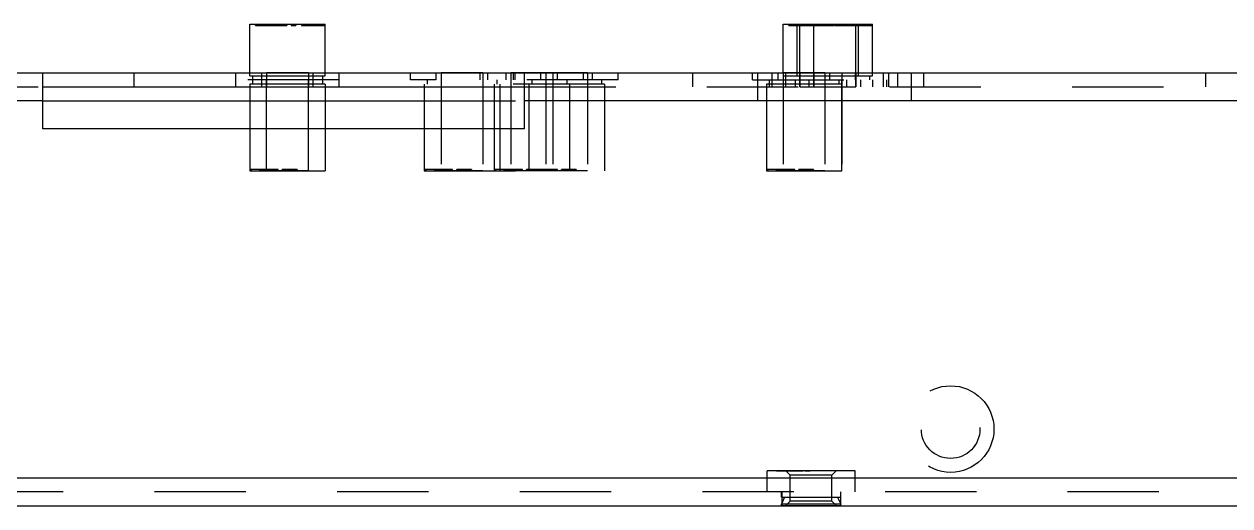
# Model space of a CAD drawing. Header units: millimetres. Extents: x 0 to 1189, y 0 to 841.
# Drawn here: x 350.5 to 436.9, y 264.8 to 299.3 of the extents above; entities that cross this region are included whole.
import ezdxf

# ---------------------------------------------------------------- set-up
doc = ezdxf.new("R2010")
doc.units = ezdxf.units.MM
doc.header["$LTSCALE"] = 65.395
doc.linetypes.add('HIDDEN', pattern=[0.2, 0.1, -0.1])
doc.layers.get('0').update_dxf_attribs({"linetype": 'CONTINUOUS'})
doc.layers.add('02___PRT_ALL_AXES', color=7, linetype='CONTINUOUS')
doc.layers.add('DEFAULT_2', color=8, linetype='HIDDEN')

msp = doc.modelspace()

# ---------------------------------------------------------------- linework, layer by layer
at = {"color": 7, "linetype": 'CONTINUOUS'}
for p, q in [((366.702, 295.838), (366.702, 299.338)), ((366.702, 299.338), (372.102, 299.338)), ((367.123, 299.238), (367.123, 299.338)), ((367.123, 299.238), (367.193, 299.238)), ((367.193, 299.238), (367.193, 299.338)), ((367.374, 299.238), (367.374, 299.338)), ((367.374, 299.238), (367.488, 299.238)), ((367.488, 299.238), (367.488, 299.338)), ((367.705, 299.238), (367.705, 299.338)), ((367.705, 299.238), (367.806, 299.238)), ((367.806, 299.238), (367.806, 299.338)), ((368.763, 299.238), (368.763, 299.338)), ((368.763, 299.238), (368.937, 299.238)), ((368.81, 299.338), (368.81, 299.238)), ((368.932, 299.338), (368.932, 299.238)), ((368.937, 299.238), (368.937, 299.338)), ((371.053, 299.238), (371.053, 299.338)), ((371.053, 299.238), (371.151, 299.238)), ((371.151, 299.238), (371.151, 299.338)), ((371.647, 299.238), (371.647, 299.338)), ((371.647, 299.238), (371.703, 299.238)), ((371.703, 299.238), (371.703, 299.338)), ((372.021, 299.238), (372.021, 299.338)), ((372.021, 299.238), (372.051, 299.238)), ((372.051, 299.238), (372.051, 299.338)), ((372.102, 295.838), (372.102, 299.338)), ((404.902, 299.338), (411.302, 299.338)), ((404.902, 295.838), (404.902, 299.338)), ((405.323, 299.238), (405.323, 299.338)), ((405.323, 299.238), (405.393, 299.238)), ((405.393, 299.238), (405.393, 299.338)), ((405.574, 299.238), (405.574, 299.338)), ((405.574, 299.238), (405.688, 299.238)), ((405.688, 299.238), (405.688, 299.338)), ((405.905, 299.238), (405.905, 299.338)), ((405.905, 299.238), (406.006, 299.238)), ((406.006, 299.238), (406.006, 299.338)), ((406.963, 299.238), (406.963, 299.338)), ((406.963, 299.238), (407.137, 299.238)), ((407.01, 299.338), (407.01, 299.238)), ((407.132, 299.338), (407.132, 299.238)), ((407.137, 299.238), (407.137, 299.338)), ((409.253, 299.238), (409.253, 299.338)), ((409.253, 299.238), (409.351, 299.238)), ((409.351, 299.238), (409.351, 299.338)), ((409.847, 299.238), (409.847, 299.338)), ((409.847, 299.238), (409.903, 299.238)), ((409.903, 299.238), (409.903, 299.338)), ((410.221, 299.238), (410.221, 299.338)), ((410.221, 299.238), (410.251, 299.238)), ((410.251, 299.238), (410.251, 299.338)), ((410.302, 295.838), (410.302, 299.338)), ((410.302, 299.238), (410.351, 299.238)), ((410.351, 299.238), (410.351, 299.338)), ((410.847, 299.238), (410.847, 299.338)), ((410.847, 299.238), (410.903, 299.238)), ((410.903, 299.238), (410.903, 299.338)), ((411.221, 299.238), (411.221, 299.338)), ((411.221, 299.238), (411.251, 299.238)), ((411.251, 299.238), (411.251, 299.338)), ((411.302, 295.838), (411.302, 299.338)), ((351.872, 294.838), (386.372, 294.838)), ((366.702, 294.838), (366.702, 291.838)), ((372.102, 294.838), (372.102, 291.838)), ((379.202, 294.838), (379.202, 291.838)), ((384.602, 294.838), (384.602, 291.838)), ((351.872, 293.838), (366.702, 293.838)), ((372.102, 293.838), (379.202, 293.838))]:
    msp.add_line(p, q, dxfattribs=at)
at = {"color": 3, "linetype": 'CONTINUOUS'}
for p, q in [((161.902, 295.838), (571.902, 295.838)), ((351.872, 291.838), (351.872, 295.838)), ((386.372, 291.838), (386.372, 295.838)), ((351.872, 293.838), (160.902, 293.838)), ((507.622, 293.838), (386.372, 293.838)), ((386.372, 291.838), (351.872, 291.838)), ((160.902, 266.838), (572.902, 266.838)), ((160.902, 264.838), (572.902, 264.838))]:
    msp.add_line(p, q, dxfattribs=at)
at = {"layer": '02___PRT_ALL_AXES', "color": 7, "linetype": 'CONTINUOUS'}
for p, q in [((366.702, 295.838), (366.702, 299.338)), ((372.102, 295.838), (372.102, 299.338)), ((404.902, 295.838), (404.902, 299.338)), ((410.302, 295.838), (410.302, 299.338)), ((411.302, 295.838), (411.302, 299.338)), ((366.702, 294.838), (366.702, 291.838)), ((372.102, 294.838), (372.102, 291.838)), ((379.202, 294.838), (379.202, 291.838)), ((384.602, 294.838), (384.602, 291.838))]:
    msp.add_line(p, q, dxfattribs=at)
at = {"layer": '02___PRT_ALL_AXES', "color": 8, "linetype": 'HIDDEN'}
for p, q in [((367.902, 288.838), (367.902, 299.338)), ((367.902, 299.338), (370.902, 299.338)), ((370.902, 288.838), (370.902, 299.338)), ((405.902, 295.638), (405.902, 299.338)), ((406.102, 299.338), (410.102, 299.338)), ((406.102, 294.838), (406.102, 299.338)), ((407.102, 294.838), (407.102, 299.338)), ((409.102, 288.838), (409.102, 299.338)), ((410.102, 294.838), (410.102, 299.338)), ((366.702, 295.638), (366.702, 295.838)), ((370.902, 295.838), (367.902, 295.838)), ((372.102, 295.638), (372.102, 295.838)), ((380.402, 295.838), (380.402, 288.838)), ((383.402, 295.838), (380.402, 295.838)), ((383.402, 295.838), (383.402, 288.838)), ((385.402, 295.838), (385.402, 288.838)), ((390.902, 295.838), (385.402, 295.838)), ((387.902, 295.838), (387.902, 288.838)), ((388.402, 295.838), (388.402, 288.838)), ((390.902, 295.838), (390.902, 288.838)), ((407.902, 295.838), (404.902, 295.838)), ((404.902, 295.838), (404.902, 288.838)), ((407.902, 295.838), (407.902, 288.838)), ((410.302, 295.638), (410.302, 295.838)), ((411.302, 295.638), (411.302, 295.838)), ((366.702, 295.038), (366.702, 294.838)), ((367.902, 294.838), (370.902, 294.838)), ((372.102, 295.038), (372.102, 294.838)), ((379.202, 295.038), (379.202, 294.838)), ((384.202, 295.038), (384.202, 288.838)), ((384.602, 295.038), (384.602, 294.838)), ((386.702, 295.038), (386.702, 288.838)), ((389.602, 295.038), (389.602, 288.838)), ((392.102, 295.038), (392.102, 288.838)), ((403.702, 295.038), (403.702, 288.838)), ((406.102, 294.838), (410.102, 294.838)), ((366.702, 291.838), (366.702, 288.838)), ((372.102, 291.838), (372.102, 288.838)), ((379.202, 291.838), (379.202, 288.838)), ((384.602, 291.838), (384.602, 288.838)), ((370.902, 288.838), (367.902, 288.838)), ((383.402, 288.838), (380.402, 288.838)), ((390.902, 288.838), (385.402, 288.838)), ((407.902, 288.838), (404.902, 288.838))]:
    msp.add_line(p, q, dxfattribs=at)
at = {"layer": 'DEFAULT_2', "color": 8, "linetype": 'HIDDEN'}
for p, q in [((367.193, 299.238), (367.374, 299.238)), ((367.488, 299.238), (367.705, 299.238)), ((367.508, 299.338), (367.508, 299.238)), ((367.749, 299.338), (367.749, 299.238)), ((367.806, 299.238), (368.502, 299.238)), ((367.819, 299.338), (367.819, 299.238)), ((367.947, 299.338), (367.947, 299.238)), ((368.261, 299.338), (368.261, 299.238)), ((368.374, 299.338), (368.374, 299.238)), ((368.502, 299.338), (368.502, 299.238)), ((368.53, 299.338), (368.53, 299.238)), ((368.53, 299.238), (368.763, 299.238)), ((368.538, 299.338), (368.538, 299.238)), ((368.565, 299.338), (368.565, 299.238)), ((368.618, 299.338), (368.618, 299.238)), ((368.632, 299.338), (368.632, 299.238)), ((368.644, 299.338), (368.644, 299.238)), ((368.66, 299.338), (368.66, 299.238)), ((368.676, 299.338), (368.676, 299.238)), ((368.691, 299.338), (368.691, 299.238)), ((368.697, 299.338), (368.697, 299.238)), ((368.712, 299.338), (368.712, 299.238)), ((368.762, 299.338), (368.762, 299.238)), ((368.796, 299.338), (368.796, 299.238)), ((368.815, 299.338), (368.815, 299.238)), ((368.885, 299.338), (368.885, 299.238)), ((368.887, 299.338), (368.887, 299.238)), ((368.905, 299.338), (368.905, 299.238)), ((368.922, 299.338), (368.922, 299.238)), ((368.937, 299.238), (369.353, 299.238)), ((368.986, 299.338), (368.986, 299.238)), ((368.992, 299.338), (368.992, 299.238)), ((369.004, 299.338), (369.004, 299.238)), ((369.017, 299.338), (369.017, 299.238)), ((369.034, 299.338), (369.034, 299.238)), ((369.039, 299.338), (369.039, 299.238)), ((369.073, 299.338), (369.073, 299.238)), ((369.075, 299.338), (369.075, 299.238)), ((369.084, 299.338), (369.084, 299.238)), ((369.104, 299.338), (369.104, 299.238)), ((369.107, 299.338), (369.107, 299.238)), ((369.133, 299.338), (369.133, 299.238)), ((369.135, 299.338), (369.135, 299.238)), ((369.157, 299.338), (369.157, 299.238)), ((369.158, 299.338), (369.158, 299.238)), ((369.162, 299.338), (369.162, 299.238)), ((369.171, 299.338), (369.171, 299.238)), ((369.177, 299.338), (369.177, 299.238)), ((369.18, 299.338), (369.18, 299.238)), ((369.184, 299.338), (369.184, 299.238)), ((369.213, 299.338), (369.213, 299.238)), ((369.223, 299.338), (369.223, 299.238)), ((369.231, 299.338), (369.231, 299.238)), ((369.242, 299.338), (369.242, 299.238)), ((369.251, 299.338), (369.251, 299.238)), ((369.253, 299.338), (369.253, 299.238)), ((369.264, 299.338), (369.264, 299.238)), ((369.279, 299.338), (369.279, 299.238)), ((369.282, 299.338), (369.282, 299.238)), ((369.286, 299.338), (369.286, 299.238)), ((369.306, 299.338), (369.306, 299.238)), ((369.344, 299.338), (369.344, 299.238)), ((369.35, 299.338), (369.35, 299.238)), ((369.353, 299.338), (369.353, 299.238)), ((369.67, 299.338), (369.67, 299.238)), ((369.67, 299.238), (370.009, 299.238)), ((369.686, 299.338), (369.686, 299.238)), ((369.724, 299.338), (369.724, 299.238)), ((369.749, 299.338), (369.749, 299.238)), ((369.779, 299.338), (369.779, 299.238)), ((369.811, 299.338), (369.811, 299.238)), ((369.819, 299.338), (369.819, 299.238)), ((369.82, 299.338), (369.82, 299.238)), ((369.828, 299.338), (369.828, 299.238)), ((369.851, 299.338), (369.851, 299.238)), ((369.86, 299.338), (369.86, 299.238)), ((369.86, 299.338), (369.86, 299.238)), ((369.869, 299.338), (369.869, 299.238)), ((369.9, 299.338), (369.9, 299.238)), ((369.931, 299.338), (369.931, 299.238)), ((369.956, 299.338), (369.956, 299.238)), ((369.993, 299.338), (369.993, 299.238)), ((370.009, 299.338), (370.009, 299.238)), ((370.4, 299.338), (370.4, 299.238)), ((370.4, 299.238), (371.053, 299.238)), ((370.467, 299.338), (370.467, 299.238)), ((370.475, 299.338), (370.475, 299.238)), ((370.518, 299.338), (370.518, 299.238)), ((370.567, 299.338), (370.567, 299.238)), ((370.569, 299.338), (370.569, 299.238)), ((370.804, 299.338), (370.804, 299.238)), ((370.879, 299.338), (370.879, 299.238)), ((370.906, 299.338), (370.906, 299.238)), ((370.979, 299.338), (370.979, 299.238)), ((370.981, 299.338), (370.981, 299.238)), ((371.074, 299.338), (371.074, 299.238)), ((371.106, 299.338), (371.106, 299.238)), ((371.134, 299.338), (371.134, 299.238)), ((371.149, 299.338), (371.149, 299.238)), ((371.151, 299.238), (371.647, 299.238)), ((371.238, 299.338), (371.238, 299.238)), ((371.398, 299.338), (371.398, 299.238)), ((371.4, 299.338), (371.4, 299.238)), ((371.428, 299.338), (371.428, 299.238)), ((371.438, 299.338), (371.438, 299.238)), ((371.471, 299.338), (371.471, 299.238)), ((371.504, 299.338), (371.504, 299.238)), ((371.507, 299.338), (371.507, 299.238)), ((371.519, 299.338), (371.519, 299.238)), ((371.531, 299.338), (371.531, 299.238)), ((371.551, 299.338), (371.551, 299.238)), ((371.556, 299.338), (371.556, 299.238)), ((371.558, 299.338), (371.558, 299.238)), ((371.57, 299.338), (371.57, 299.238)), ((371.614, 299.338), (371.614, 299.238)), ((371.626, 299.338), (371.626, 299.238)), ((371.653, 299.338), (371.653, 299.238)), ((371.697, 299.338), (371.697, 299.238)), ((371.703, 299.238), (372.021, 299.238)), ((371.706, 299.338), (371.706, 299.238)), ((371.733, 299.338), (371.733, 299.238)), ((371.764, 299.338), (371.764, 299.238)), ((371.766, 299.338), (371.766, 299.238)), ((371.798, 299.338), (371.798, 299.238)), ((371.805, 299.338), (371.805, 299.238)), ((371.825, 299.338), (371.825, 299.238)), ((371.849, 299.338), (371.849, 299.238)), ((371.863, 299.338), (371.863, 299.238)), ((371.88, 299.338), (371.88, 299.238)), ((371.894, 299.338), (371.894, 299.238)), ((371.916, 299.338), (371.916, 299.238)), ((371.919, 299.338), (371.919, 299.238)), ((371.944, 299.338), (371.944, 299.238)), ((371.944, 299.338), (371.944, 299.238)), ((371.947, 299.338), (371.947, 299.238)), ((371.98, 299.338), (371.98, 299.238)), ((372.013, 299.338), (372.013, 299.238)), ((372.051, 299.238), (372.052, 299.238)), ((372.052, 299.338), (372.052, 299.238)), ((405.393, 299.238), (405.574, 299.238)), ((405.688, 299.238), (405.905, 299.238)), ((405.708, 299.338), (405.708, 299.238)), ((405.902, 295.638), (405.902, 299.338)), ((405.949, 299.338), (405.949, 299.238)), ((406.006, 299.238), (406.963, 299.238)), ((406.019, 299.338), (406.019, 299.238)), ((406.147, 299.338), (406.147, 299.238)), ((406.323, 299.238), (406.323, 299.338)), ((406.393, 299.238), (406.393, 299.338)), ((406.461, 299.338), (406.461, 299.238)), ((406.574, 299.238), (406.574, 299.338)), ((406.688, 299.238), (406.688, 299.338)), ((406.702, 299.338), (406.702, 299.238)), ((406.708, 299.338), (406.708, 299.238)), ((406.73, 299.338), (406.73, 299.238)), ((406.738, 299.338), (406.738, 299.238)), ((406.765, 299.338), (406.765, 299.238)), ((406.818, 299.338), (406.818, 299.238)), ((406.832, 299.338), (406.832, 299.238)), ((406.844, 299.338), (406.844, 299.238)), ((406.86, 299.338), (406.86, 299.238)), ((406.876, 299.338), (406.876, 299.238)), ((406.891, 299.338), (406.891, 299.238)), ((406.897, 299.338), (406.897, 299.238)), ((406.905, 299.238), (406.905, 299.338)), ((406.912, 299.338), (406.912, 299.238)), ((406.949, 299.338), (406.949, 299.238)), ((406.962, 299.338), (406.962, 299.238)), ((406.996, 299.338), (406.996, 299.238)), ((407.006, 299.238), (407.006, 299.338)), ((407.015, 299.338), (407.015, 299.238)), ((407.019, 299.338), (407.019, 299.238)), ((407.085, 299.338), (407.085, 299.238)), ((407.087, 299.338), (407.087, 299.238)), ((407.105, 299.338), (407.105, 299.238)), ((407.122, 299.338), (407.122, 299.238)), ((407.137, 299.238), (407.702, 299.238)), ((407.147, 299.338), (407.147, 299.238)), ((407.186, 299.338), (407.186, 299.238)), ((407.192, 299.338), (407.192, 299.238)), ((407.204, 299.338), (407.204, 299.238)), ((407.217, 299.338), (407.217, 299.238)), ((407.234, 299.338), (407.234, 299.238)), ((407.239, 299.338), (407.239, 299.238)), ((407.273, 299.338), (407.273, 299.238)), ((407.275, 299.338), (407.275, 299.238)), ((407.284, 299.338), (407.284, 299.238)), ((407.304, 299.338), (407.304, 299.238)), ((407.307, 299.338), (407.307, 299.238)), ((407.333, 299.338), (407.333, 299.238)), ((407.335, 299.338), (407.335, 299.238)), ((407.357, 299.338), (407.357, 299.238)), ((407.358, 299.338), (407.358, 299.238)), ((407.362, 299.338), (407.362, 299.238)), ((407.371, 299.338), (407.371, 299.238)), ((407.377, 299.338), (407.377, 299.238)), ((407.38, 299.338), (407.38, 299.238)), ((407.384, 299.338), (407.384, 299.238)), ((407.413, 299.338), (407.413, 299.238)), ((407.423, 299.338), (407.423, 299.238)), ((407.431, 299.338), (407.431, 299.238)), ((407.442, 299.338), (407.442, 299.238)), ((407.451, 299.338), (407.451, 299.238)), ((407.453, 299.338), (407.453, 299.238)), ((407.461, 299.338), (407.461, 299.238)), ((407.464, 299.338), (407.464, 299.238)), ((407.479, 299.338), (407.479, 299.238)), ((407.482, 299.338), (407.482, 299.238)), ((407.486, 299.338), (407.486, 299.238)), ((407.506, 299.338), (407.506, 299.238)), ((407.544, 299.338), (407.544, 299.238)), ((407.55, 299.338), (407.55, 299.238)), ((407.553, 299.338), (407.553, 299.238)), ((407.574, 299.338), (407.574, 299.238)), ((407.702, 299.338), (407.702, 299.238)), ((407.73, 299.338), (407.73, 299.238)), ((407.73, 299.238), (408.553, 299.238)), ((407.738, 299.338), (407.738, 299.238)), ((407.765, 299.338), (407.765, 299.238)), ((407.818, 299.338), (407.818, 299.238)), ((407.832, 299.338), (407.832, 299.238)), ((407.844, 299.338), (407.844, 299.238)), ((407.86, 299.338), (407.86, 299.238)), ((407.87, 299.338), (407.87, 299.238)), ((407.876, 299.338), (407.876, 299.238)), ((407.886, 299.338), (407.886, 299.238)), ((407.891, 299.338), (407.891, 299.238)), ((407.897, 299.338), (407.897, 299.238)), ((407.912, 299.338), (407.912, 299.238)), ((407.924, 299.338), (407.924, 299.238)), ((407.949, 299.338), (407.949, 299.238)), ((407.962, 299.338), (407.962, 299.238)), ((407.963, 299.238), (407.963, 299.338)), ((407.979, 299.338), (407.979, 299.238)), ((407.996, 299.338), (407.996, 299.238)), ((408.01, 299.338), (408.01, 299.238)), ((408.011, 299.338), (408.011, 299.238)), ((408.015, 299.338), (408.015, 299.238)), ((408.019, 299.338), (408.019, 299.238)), ((408.02, 299.338), (408.02, 299.238)), ((408.028, 299.338), (408.028, 299.238)), ((408.051, 299.338), (408.051, 299.238)), ((408.06, 299.338), (408.06, 299.238)), ((408.06, 299.338), (408.06, 299.238)), ((408.069, 299.338), (408.069, 299.238)), ((408.085, 299.338), (408.085, 299.238)), ((408.087, 299.338), (408.087, 299.238)), ((408.1, 299.338), (408.1, 299.238)), ((408.105, 299.338), (408.105, 299.238)), ((408.122, 299.338), (408.122, 299.238)), ((408.131, 299.338), (408.131, 299.238)), ((408.132, 299.338), (408.132, 299.238)), ((408.137, 299.238), (408.137, 299.338)), ((408.156, 299.338), (408.156, 299.238)), ((408.186, 299.338), (408.186, 299.238)), ((408.192, 299.338), (408.192, 299.238)), ((408.193, 299.338), (408.193, 299.238)), ((408.204, 299.338), (408.204, 299.238)), ((408.209, 299.338), (408.209, 299.238)), ((408.217, 299.338), (408.217, 299.238)), ((408.234, 299.338), (408.234, 299.238)), ((408.239, 299.338), (408.239, 299.238)), ((408.273, 299.338), (408.273, 299.238)), ((408.275, 299.338), (408.275, 299.238)), ((408.284, 299.338), (408.284, 299.238)), ((408.304, 299.338), (408.304, 299.238)), ((408.307, 299.338), (408.307, 299.238)), ((408.333, 299.338), (408.333, 299.238)), ((408.335, 299.338), (408.335, 299.238)), ((408.357, 299.338), (408.357, 299.238)), ((408.358, 299.338), (408.358, 299.238)), ((408.362, 299.338), (408.362, 299.238)), ((408.371, 299.338), (408.371, 299.238)), ((408.377, 299.338), (408.377, 299.238)), ((408.38, 299.338), (408.38, 299.238)), ((408.384, 299.338), (408.384, 299.238)), ((408.413, 299.338), (408.413, 299.238)), ((408.423, 299.338), (408.423, 299.238)), ((408.431, 299.338), (408.431, 299.238)), ((408.442, 299.338), (408.442, 299.238)), ((408.451, 299.338), (408.451, 299.238)), ((408.453, 299.338), (408.453, 299.238)), ((408.464, 299.338), (408.464, 299.238)), ((408.479, 299.338), (408.479, 299.238)), ((408.482, 299.338), (408.482, 299.238)), ((408.486, 299.338), (408.486, 299.238)), ((408.506, 299.338), (408.506, 299.238)), ((408.544, 299.338), (408.544, 299.238)), ((408.55, 299.338), (408.55, 299.238)), ((408.553, 299.338), (408.553, 299.238)), ((408.6, 299.338), (408.6, 299.238)), ((408.6, 299.238), (409.253, 299.238)), ((408.667, 299.338), (408.667, 299.238)), ((408.675, 299.338), (408.675, 299.238)), ((408.718, 299.338), (408.718, 299.238)), ((408.767, 299.338), (408.767, 299.238)), ((408.769, 299.338), (408.769, 299.238)), ((408.87, 299.338), (408.87, 299.238)), ((408.886, 299.338), (408.886, 299.238)), ((408.924, 299.338), (408.924, 299.238)), ((408.949, 299.338), (408.949, 299.238)), ((408.979, 299.338), (408.979, 299.238)), ((409.004, 299.338), (409.004, 299.238)), ((409.011, 299.338), (409.011, 299.238)), ((409.019, 299.338), (409.019, 299.238)), ((409.02, 299.338), (409.02, 299.238)), ((409.028, 299.338), (409.028, 299.238)), ((409.051, 299.338), (409.051, 299.238)), ((409.06, 299.338), (409.06, 299.238)), ((409.06, 299.338), (409.06, 299.238)), ((409.069, 299.338), (409.069, 299.238)), ((409.079, 299.338), (409.079, 299.238)), ((409.1, 299.338), (409.1, 299.238)), ((409.106, 299.338), (409.106, 299.238)), ((409.131, 299.338), (409.131, 299.238)), ((409.156, 299.338), (409.156, 299.238)), ((409.179, 299.338), (409.179, 299.238)), ((409.181, 299.338), (409.181, 299.238)), ((409.193, 299.338), (409.193, 299.238)), ((409.209, 299.338), (409.209, 299.238)), ((409.274, 299.338), (409.274, 299.238)), ((409.306, 299.338), (409.306, 299.238)), ((409.334, 299.338), (409.334, 299.238)), ((409.349, 299.338), (409.349, 299.238)), ((409.351, 299.238), (409.847, 299.238)), ((409.438, 299.338), (409.438, 299.238)), ((409.598, 299.338), (409.598, 299.238)), ((409.6, 299.338), (409.6, 299.238)), ((409.6, 299.338), (409.6, 299.238)), ((409.628, 299.338), (409.628, 299.238)), ((409.638, 299.338), (409.638, 299.238)), ((409.667, 299.338), (409.667, 299.238)), ((409.671, 299.338), (409.671, 299.238)), ((409.675, 299.338), (409.675, 299.238)), ((409.704, 299.338), (409.704, 299.238)), ((409.707, 299.338), (409.707, 299.238)), ((409.718, 299.338), (409.718, 299.238)), ((409.719, 299.338), (409.719, 299.238)), ((409.731, 299.338), (409.731, 299.238)), ((409.751, 299.338), (409.751, 299.238)), ((409.756, 299.338), (409.756, 299.238)), ((409.758, 299.338), (409.758, 299.238)), ((409.767, 299.338), (409.767, 299.238)), ((409.769, 299.338), (409.769, 299.238)), ((409.77, 299.338), (409.77, 299.238)), ((409.814, 299.338), (409.814, 299.238)), ((409.826, 299.338), (409.826, 299.238)), ((409.853, 299.338), (409.853, 299.238)), ((409.897, 299.338), (409.897, 299.238)), ((409.903, 299.238), (410.221, 299.238)), ((409.906, 299.338), (409.906, 299.238)), ((409.933, 299.338), (409.933, 299.238)), ((409.964, 299.338), (409.964, 299.238)), ((409.966, 299.338), (409.966, 299.238)), ((409.998, 299.338), (409.998, 299.238)), ((410.004, 299.338), (410.004, 299.238)), ((410.005, 299.338), (410.005, 299.238)), ((410.025, 299.338), (410.025, 299.238)), ((410.049, 299.338), (410.049, 299.238)), ((410.063, 299.338), (410.063, 299.238)), ((410.079, 299.338), (410.079, 299.238)), ((410.08, 299.338), (410.08, 299.238)), ((410.094, 299.338), (410.094, 299.238)), ((410.106, 299.338), (410.106, 299.238)), ((410.116, 299.338), (410.116, 299.238)), ((410.119, 299.338), (410.119, 299.238)), ((410.144, 299.338), (410.144, 299.238)), ((410.144, 299.338), (410.144, 299.238)), ((410.147, 299.338), (410.147, 299.238)), ((410.179, 299.338), (410.179, 299.238)), ((410.18, 299.338), (410.18, 299.238)), ((410.181, 299.338), (410.181, 299.238)), ((410.213, 299.338), (410.213, 299.238)), ((410.251, 299.238), (410.302, 299.238)), ((410.252, 299.338), (410.252, 299.238)), ((410.253, 299.238), (410.253, 299.338)), ((410.274, 299.338), (410.274, 299.238)), ((410.306, 299.338), (410.306, 299.238)), ((410.334, 299.338), (410.334, 299.238)), ((410.349, 299.338), (410.349, 299.238)), ((410.351, 299.238), (410.847, 299.238)), ((410.438, 299.338), (410.438, 299.238)), ((410.598, 299.338), (410.598, 299.238)), ((410.6, 299.338), (410.6, 299.238)), ((410.628, 299.338), (410.628, 299.238)), ((410.638, 299.338), (410.638, 299.238)), ((410.671, 299.338), (410.671, 299.238)), ((410.704, 299.338), (410.704, 299.238)), ((410.707, 299.338), (410.707, 299.238)), ((410.719, 299.338), (410.719, 299.238)), ((410.731, 299.338), (410.731, 299.238)), ((410.751, 299.338), (410.751, 299.238)), ((410.756, 299.338), (410.756, 299.238)), ((410.758, 299.338), (410.758, 299.238)), ((410.77, 299.338), (410.77, 299.238)), ((410.814, 299.338), (410.814, 299.238)), ((410.826, 299.338), (410.826, 299.238)), ((410.853, 299.338), (410.853, 299.238)), ((410.897, 299.338), (410.897, 299.238)), ((410.903, 299.238), (411.221, 299.238)), ((410.906, 299.338), (410.906, 299.238)), ((410.933, 299.338), (410.933, 299.238)), ((410.964, 299.338), (410.964, 299.238)), ((410.966, 299.338), (410.966, 299.238)), ((410.998, 299.338), (410.998, 299.238)), ((411.005, 299.338), (411.005, 299.238)), ((411.025, 299.338), (411.025, 299.238)), ((411.049, 299.338), (411.049, 299.238)), ((411.063, 299.338), (411.063, 299.238)), ((411.08, 299.338), (411.08, 299.238)), ((411.094, 299.338), (411.094, 299.238)), ((411.116, 299.338), (411.116, 299.238)), ((411.119, 299.338), (411.119, 299.238)), ((411.144, 299.338), (411.144, 299.238)), ((411.144, 299.338), (411.144, 299.238)), ((411.147, 299.338), (411.147, 299.238)), ((411.18, 299.338), (411.18, 299.238)), ((411.213, 299.338), (411.213, 299.238)), ((411.251, 299.238), (411.252, 299.238)), ((411.252, 299.338), (411.252, 299.238)), ((358.402, 295.838), (358.402, 294.838)), ((365.707, 294.838), (365.707, 295.838)), ((366.702, 295.638), (366.702, 295.838)), ((366.702, 295.638), (372.102, 295.638)), ((366.902, 295.638), (366.902, 295.038)), ((367.555, 294.838), (367.555, 295.838)), ((367.902, 295.838), (367.902, 294.838)), ((370.902, 295.838), (370.902, 294.838)), ((371.25, 294.838), (371.25, 295.838)), ((371.902, 295.638), (371.902, 295.038)), ((372.102, 295.638), (372.102, 295.838)), ((373.097, 294.838), (373.097, 295.838)), ((378.207, 295.338), (378.207, 295.838)), ((380.055, 295.338), (380.055, 295.838)), ((380.402, 295.838), (380.402, 294.838)), ((383.207, 295.338), (383.207, 295.838)), ((383.402, 295.838), (383.402, 294.838)), ((383.75, 295.338), (383.75, 295.838)), ((385.055, 295.338), (385.055, 295.838)), ((385.402, 295.838), (385.402, 294.838)), ((385.597, 295.338), (385.597, 295.838)), ((385.707, 295.338), (385.707, 295.838)), ((387.555, 295.338), (387.555, 295.838)), ((387.902, 295.838), (387.902, 294.838)), ((388.402, 295.838), (388.402, 294.838)), ((388.75, 295.338), (388.75, 295.838)), ((390.597, 295.338), (390.597, 295.838)), ((390.902, 295.838), (390.902, 294.838)), ((391.25, 295.338), (391.25, 295.838)), ((393.097, 295.338), (393.097, 295.838)), ((398.402, 295.838), (398.402, 294.838)), ((402.707, 295.338), (402.707, 295.838)), ((403.102, 293.838), (403.102, 295.838)), ((404.102, 295.838), (404.102, 294.838)), ((404.555, 295.338), (404.555, 295.838)), ((404.902, 295.838), (404.902, 294.838)), ((404.902, 295.638), (411.302, 295.638)), ((405.102, 294.838), (405.102, 295.838)), ((406.102, 295.838), (406.102, 294.838)), ((407.102, 295.838), (407.102, 294.838)), ((407.902, 295.838), (407.902, 294.838)), ((408.25, 295.338), (408.25, 295.838)), ((409.102, 295.838), (409.102, 288.838)), ((410.097, 295.338), (410.097, 295.838)), ((410.102, 295.838), (410.102, 294.838)), ((410.302, 295.638), (410.302, 295.838)), ((411.102, 295.638), (411.102, 295.338)), ((411.302, 295.638), (411.302, 295.838)), ((412.102, 294.838), (412.102, 295.838)), ((412.452, 295.838), (412.452, 294.838)), ((413.102, 295.838), (413.102, 294.838)), ((414.102, 293.838), (414.102, 295.838)), ((414.952, 295.838), (414.952, 294.838)), ((435.152, 295.838), (435.152, 294.838)), ((161.902, 294.838), (351.872, 294.838)), ((373.097, 295.338), (365.707, 295.338)), ((366.702, 295.038), (366.702, 294.838)), ((372.102, 295.038), (366.702, 295.038)), ((372.102, 295.038), (372.102, 294.838)), ((393.097, 295.338), (378.207, 295.338)), ((379.202, 295.038), (379.202, 294.838)), ((392.102, 295.038), (379.202, 295.038)), ((379.402, 295.338), (379.402, 295.038)), ((384.202, 295.038), (384.202, 288.838)), ((384.402, 295.338), (384.402, 295.038)), ((384.602, 295.038), (384.602, 294.838)), ((386.372, 294.838), (507.622, 294.838)), ((386.702, 295.038), (386.702, 288.838)), ((386.902, 295.338), (386.902, 295.038)), ((389.402, 295.338), (389.402, 295.038)), ((389.602, 295.038), (389.602, 288.838)), ((391.902, 295.338), (391.902, 295.038)), ((392.102, 295.038), (392.102, 288.838)), ((402.707, 295.338), (412.297, 295.338)), ((409.102, 295.038), (403.702, 295.038)), ((403.702, 295.038), (403.702, 288.838)), ((403.902, 295.338), (403.902, 295.038)), ((403.907, 295.338), (403.907, 294.838)), ((404.907, 295.338), (404.907, 294.838)), ((405.755, 295.338), (405.755, 294.838)), ((406.755, 295.338), (406.755, 294.838)), ((408.902, 295.338), (408.902, 295.038)), ((409.45, 295.338), (409.45, 294.838)), ((410.45, 295.338), (410.45, 294.838)), ((411.297, 295.338), (411.297, 294.838)), ((412.297, 295.338), (412.297, 294.838)), ((366.702, 293.838), (372.102, 293.838)), ((379.202, 293.838), (386.372, 293.838)), ((366.702, 291.838), (366.702, 288.838)), ((372.102, 291.838), (372.102, 288.838)), ((379.202, 291.838), (379.202, 288.838)), ((384.602, 291.838), (384.602, 288.838)), ((366.702, 288.838), (372.102, 288.838)), ((366.777, 288.938), (366.777, 288.838)), ((368.735, 288.938), (366.777, 288.938)), ((366.808, 288.938), (366.808, 288.838)), ((367.429, 288.838), (367.429, 288.938)), ((367.435, 288.838), (367.435, 288.938)), ((367.454, 288.838), (367.454, 288.938)), ((367.478, 288.838), (367.478, 288.938)), ((367.558, 288.838), (367.558, 288.938)), ((367.573, 288.838), (367.573, 288.938)), ((367.576, 288.838), (367.576, 288.938)), ((367.585, 288.838), (367.585, 288.938)), ((367.6, 288.838), (367.6, 288.938)), ((367.602, 288.838), (367.602, 288.938)), ((367.611, 288.838), (367.611, 288.938)), ((367.635, 288.838), (367.635, 288.938)), ((367.644, 288.838), (367.644, 288.938)), ((367.646, 288.838), (367.646, 288.938)), ((367.661, 288.838), (367.661, 288.938)), ((367.67, 288.838), (367.67, 288.938)), ((367.673, 288.838), (367.673, 288.938)), ((367.722, 288.838), (367.722, 288.938)), ((367.768, 288.838), (367.768, 288.938)), ((367.792, 288.838), (367.792, 288.938)), ((367.795, 288.838), (367.795, 288.938)), ((367.798, 288.838), (367.798, 288.938)), ((367.81, 288.838), (367.81, 288.938)), ((367.811, 288.838), (367.811, 288.938)), ((367.817, 288.838), (367.817, 288.938)), ((367.825, 288.838), (367.825, 288.938)), ((367.829, 288.838), (367.829, 288.938)), ((367.854, 288.838), (367.854, 288.938)), ((367.879, 288.838), (367.879, 288.938)), ((367.895, 288.838), (367.895, 288.938)), ((367.899, 288.838), (367.899, 288.938)), ((367.909, 288.838), (367.909, 288.938)), ((367.916, 288.838), (367.916, 288.938)), ((367.934, 288.838), (367.934, 288.938)), ((367.935, 288.938), (367.935, 288.838)), ((367.943, 288.838), (367.943, 288.938)), ((367.984, 288.838), (367.984, 288.938)), ((368.012, 288.838), (368.012, 288.938)), ((368.023, 288.838), (368.023, 288.938)), ((368.054, 288.838), (368.054, 288.938)), ((368.057, 288.838), (368.057, 288.938)), ((368.08, 288.838), (368.08, 288.938)), ((368.088, 288.938), (368.088, 288.838)), ((368.095, 288.838), (368.095, 288.938)), ((368.098, 288.838), (368.098, 288.938)), ((368.102, 288.838), (368.102, 288.938)), ((368.119, 288.838), (368.119, 288.938)), ((368.161, 288.838), (368.161, 288.938)), ((368.164, 288.838), (368.164, 288.938)), ((368.165, 288.838), (368.165, 288.938)), ((368.169, 288.838), (368.169, 288.938)), ((368.175, 288.838), (368.175, 288.938)), ((368.191, 288.838), (368.191, 288.938)), ((368.216, 288.838), (368.216, 288.938)), ((368.219, 288.838), (368.219, 288.938)), ((368.258, 288.838), (368.258, 288.938)), ((368.26, 288.838), (368.26, 288.938)), ((368.26, 288.838), (368.26, 288.938)), ((368.266, 288.838), (368.266, 288.938)), ((368.279, 288.838), (368.279, 288.938)), ((368.288, 288.838), (368.288, 288.938)), ((368.324, 288.838), (368.324, 288.938)), ((368.332, 288.838), (368.332, 288.938)), ((368.333, 288.838), (368.333, 288.938)), ((368.335, 288.838), (368.335, 288.938)), ((368.364, 288.838), (368.364, 288.938)), ((368.372, 288.838), (368.372, 288.938)), ((368.402, 288.838), (368.402, 288.938)), ((368.436, 288.838), (368.436, 288.938)), ((368.453, 288.838), (368.453, 288.938)), ((368.507, 288.838), (368.507, 288.938)), ((368.508, 288.838), (368.508, 288.938)), ((368.544, 288.838), (368.544, 288.938)), ((368.585, 288.838), (368.585, 288.938)), ((368.617, 288.838), (368.617, 288.938)), ((368.62, 288.838), (368.62, 288.938)), ((368.658, 288.838), (368.658, 288.938)), ((368.708, 288.838), (368.708, 288.938)), ((368.709, 288.838), (368.709, 288.938)), ((368.735, 288.838), (368.735, 288.938)), ((369.025, 288.838), (369.025, 288.938)), ((370.09, 288.938), (369.025, 288.938)), ((369.093, 288.938), (369.093, 288.838)), ((369.165, 288.838), (369.165, 288.938)), ((369.212, 288.838), (369.212, 288.938)), ((369.219, 288.938), (369.219, 288.838)), ((369.511, 288.938), (369.511, 288.838)), ((369.587, 288.838), (369.587, 288.938)), ((369.678, 288.938), (369.678, 288.838)), ((369.835, 288.838), (369.835, 288.938)), ((369.913, 288.838), (369.913, 288.938)), ((369.967, 288.938), (369.967, 288.838)), ((370.022, 288.838), (370.022, 288.938)), ((370.09, 288.938), (370.09, 288.838)), ((379.202, 288.838), (392.102, 288.838)), ((379.277, 288.938), (379.277, 288.838)), ((381.235, 288.938), (379.277, 288.938)), ((379.308, 288.938), (379.308, 288.838)), ((379.929, 288.838), (379.929, 288.938)), ((379.935, 288.838), (379.935, 288.938)), ((379.954, 288.838), (379.954, 288.938)), ((379.978, 288.838), (379.978, 288.938)), ((380.058, 288.838), (380.058, 288.938)), ((380.073, 288.838), (380.073, 288.938)), ((380.076, 288.838), (380.076, 288.938)), ((380.085, 288.838), (380.085, 288.938)), ((380.1, 288.838), (380.1, 288.938)), ((380.102, 288.838), (380.102, 288.938)), ((380.111, 288.838), (380.111, 288.938)), ((380.135, 288.838), (380.135, 288.938)), ((380.144, 288.838), (380.144, 288.938)), ((380.146, 288.838), (380.146, 288.938)), ((380.161, 288.838), (380.161, 288.938)), ((380.17, 288.838), (380.17, 288.938)), ((380.173, 288.838), (380.173, 288.938)), ((380.222, 288.838), (380.222, 288.938)), ((380.268, 288.838), (380.268, 288.938)), ((380.292, 288.838), (380.292, 288.938)), ((380.295, 288.838), (380.295, 288.938)), ((380.298, 288.838), (380.298, 288.938)), ((380.31, 288.838), (380.31, 288.938)), ((380.311, 288.838), (380.311, 288.938)), ((380.317, 288.838), (380.317, 288.938)), ((380.325, 288.838), (380.325, 288.938)), ((380.329, 288.838), (380.329, 288.938)), ((380.354, 288.838), (380.354, 288.938)), ((380.379, 288.838), (380.379, 288.938)), ((380.395, 288.838), (380.395, 288.938)), ((380.399, 288.838), (380.399, 288.938)), ((380.409, 288.838), (380.409, 288.938)), ((380.416, 288.838), (380.416, 288.938)), ((380.434, 288.838), (380.434, 288.938)), ((380.435, 288.938), (380.435, 288.838)), ((380.443, 288.838), (380.443, 288.938)), ((380.484, 288.838), (380.484, 288.938)), ((380.512, 288.838), (380.512, 288.938)), ((380.523, 288.838), (380.523, 288.938)), ((380.554, 288.838), (380.554, 288.938)), ((380.557, 288.838), (380.557, 288.938)), ((380.58, 288.838), (380.58, 288.938)), ((380.588, 288.938), (380.588, 288.838)), ((380.595, 288.838), (380.595, 288.938)), ((380.598, 288.838), (380.598, 288.938)), ((380.602, 288.838), (380.602, 288.938)), ((380.619, 288.838), (380.619, 288.938)), ((380.661, 288.838), (380.661, 288.938)), ((380.664, 288.838), (380.664, 288.938)), ((380.665, 288.838), (380.665, 288.938)), ((380.669, 288.838), (380.669, 288.938)), ((380.675, 288.838), (380.675, 288.938)), ((380.691, 288.838), (380.691, 288.938)), ((380.716, 288.838), (380.716, 288.938)), ((380.719, 288.838), (380.719, 288.938)), ((380.758, 288.838), (380.758, 288.938)), ((380.76, 288.838), (380.76, 288.938)), ((380.76, 288.838), (380.76, 288.938)), ((380.766, 288.838), (380.766, 288.938)), ((380.779, 288.838), (380.779, 288.938)), ((380.788, 288.838), (380.788, 288.938)), ((380.824, 288.838), (380.824, 288.938)), ((380.832, 288.838), (380.832, 288.938)), ((380.833, 288.838), (380.833, 288.938)), ((380.835, 288.838), (380.835, 288.938)), ((380.864, 288.838), (380.864, 288.938)), ((380.872, 288.838), (380.872, 288.938)), ((380.902, 288.838), (380.902, 288.938)), ((380.936, 288.838), (380.936, 288.938)), ((380.953, 288.838), (380.953, 288.938)), ((381.007, 288.838), (381.007, 288.938)), ((381.008, 288.838), (381.008, 288.938)), ((381.044, 288.838), (381.044, 288.938)), ((381.085, 288.838), (381.085, 288.938)), ((381.117, 288.838), (381.117, 288.938)), ((381.12, 288.838), (381.12, 288.938)), ((381.158, 288.838), (381.158, 288.938)), ((381.208, 288.838), (381.208, 288.938)), ((381.209, 288.838), (381.209, 288.938)), ((381.235, 288.838), (381.235, 288.938)), ((381.525, 288.838), (381.525, 288.938)), ((382.59, 288.938), (381.525, 288.938)), ((381.593, 288.938), (381.593, 288.838)), ((381.665, 288.838), (381.665, 288.938)), ((381.712, 288.838), (381.712, 288.938)), ((381.719, 288.938), (381.719, 288.838)), ((382.011, 288.938), (382.011, 288.838)), ((382.087, 288.838), (382.087, 288.938)), ((382.178, 288.938), (382.178, 288.838)), ((382.335, 288.838), (382.335, 288.938)), ((382.413, 288.838), (382.413, 288.938)), ((382.467, 288.938), (382.467, 288.838)), ((382.522, 288.838), (382.522, 288.938)), ((382.59, 288.938), (382.59, 288.838)), ((386.235, 288.938), (384.277, 288.938)), ((384.277, 288.938), (384.277, 288.838)), ((384.308, 288.938), (384.308, 288.838)), ((384.929, 288.838), (384.929, 288.938)), ((384.935, 288.838), (384.935, 288.938)), ((384.954, 288.838), (384.954, 288.938)), ((384.978, 288.838), (384.978, 288.938)), ((385.058, 288.838), (385.058, 288.938)), ((385.073, 288.838), (385.073, 288.938)), ((385.076, 288.838), (385.076, 288.938)), ((385.085, 288.838), (385.085, 288.938)), ((385.1, 288.838), (385.1, 288.938)), ((385.102, 288.838), (385.102, 288.938)), ((385.111, 288.838), (385.111, 288.938)), ((385.135, 288.838), (385.135, 288.938)), ((385.144, 288.838), (385.144, 288.938)), ((385.146, 288.838), (385.146, 288.938)), ((385.161, 288.838), (385.161, 288.938)), ((385.17, 288.838), (385.17, 288.938)), ((385.173, 288.838), (385.173, 288.938)), ((385.222, 288.838), (385.222, 288.938)), ((385.268, 288.838), (385.268, 288.938)), ((385.292, 288.838), (385.292, 288.938)), ((385.295, 288.838), (385.295, 288.938)), ((385.298, 288.838), (385.298, 288.938)), ((385.31, 288.838), (385.31, 288.938)), ((385.311, 288.838), (385.311, 288.938)), ((385.317, 288.838), (385.317, 288.938)), ((385.325, 288.838), (385.325, 288.938)), ((385.329, 288.838), (385.329, 288.938)), ((385.354, 288.838), (385.354, 288.938)), ((385.379, 288.838), (385.379, 288.938)), ((385.395, 288.838), (385.395, 288.938)), ((385.399, 288.838), (385.399, 288.938)), ((385.409, 288.838), (385.409, 288.938)), ((385.416, 288.838), (385.416, 288.938)), ((385.434, 288.838), (385.434, 288.938)), ((385.435, 288.938), (385.435, 288.838)), ((385.443, 288.838), (385.443, 288.938)), ((385.484, 288.838), (385.484, 288.938)), ((385.512, 288.838), (385.512, 288.938)), ((385.523, 288.838), (385.523, 288.938)), ((385.554, 288.838), (385.554, 288.938)), ((385.557, 288.838), (385.557, 288.938)), ((385.58, 288.838), (385.58, 288.938)), ((385.588, 288.938), (385.588, 288.838)), ((385.595, 288.838), (385.595, 288.938)), ((385.598, 288.838), (385.598, 288.938)), ((385.602, 288.838), (385.602, 288.938)), ((385.619, 288.838), (385.619, 288.938)), ((385.661, 288.838), (385.661, 288.938)), ((385.664, 288.838), (385.664, 288.938)), ((385.665, 288.838), (385.665, 288.938)), ((385.669, 288.838), (385.669, 288.938)), ((385.675, 288.838), (385.675, 288.938)), ((385.691, 288.838), (385.691, 288.938)), ((385.716, 288.838), (385.716, 288.938)), ((385.719, 288.838), (385.719, 288.938)), ((385.758, 288.838), (385.758, 288.938)), ((385.76, 288.838), (385.76, 288.938)), ((385.76, 288.838), (385.76, 288.938)), ((385.766, 288.838), (385.766, 288.938)), ((385.779, 288.838), (385.779, 288.938)), ((385.788, 288.838), (385.788, 288.938)), ((385.824, 288.838), (385.824, 288.938)), ((385.832, 288.838), (385.832, 288.938)), ((385.833, 288.838), (385.833, 288.938)), ((385.835, 288.838), (385.835, 288.938)), ((385.864, 288.838), (385.864, 288.938)), ((385.872, 288.838), (385.872, 288.938)), ((385.902, 288.838), (385.902, 288.938)), ((385.936, 288.838), (385.936, 288.938)), ((385.953, 288.838), (385.953, 288.938)), ((386.007, 288.838), (386.007, 288.938)), ((386.008, 288.838), (386.008, 288.938)), ((386.044, 288.838), (386.044, 288.938)), ((386.085, 288.838), (386.085, 288.938)), ((386.117, 288.838), (386.117, 288.938)), ((386.12, 288.838), (386.12, 288.938)), ((386.158, 288.838), (386.158, 288.938)), ((386.208, 288.838), (386.208, 288.938)), ((386.209, 288.838), (386.209, 288.938)), ((386.235, 288.838), (386.235, 288.938)), ((388.735, 288.938), (386.525, 288.938)), ((386.525, 288.838), (386.525, 288.938)), ((386.593, 288.938), (386.593, 288.838)), ((386.665, 288.838), (386.665, 288.938)), ((386.712, 288.838), (386.712, 288.938)), ((386.719, 288.938), (386.719, 288.838)), ((386.777, 288.938), (386.777, 288.838)), ((386.808, 288.938), (386.808, 288.838)), ((387.011, 288.938), (387.011, 288.838)), ((387.087, 288.838), (387.087, 288.938)), ((387.178, 288.938), (387.178, 288.838)), ((387.335, 288.838), (387.335, 288.938)), ((387.413, 288.838), (387.413, 288.938)), ((387.429, 288.838), (387.429, 288.938)), ((387.435, 288.838), (387.435, 288.938)), ((387.454, 288.838), (387.454, 288.938)), ((387.467, 288.938), (387.467, 288.838)), ((387.478, 288.838), (387.478, 288.938)), ((387.522, 288.838), (387.522, 288.938)), ((387.558, 288.838), (387.558, 288.938)), ((387.573, 288.838), (387.573, 288.938)), ((387.576, 288.838), (387.576, 288.938)), ((387.585, 288.838), (387.585, 288.938)), ((387.59, 288.938), (387.59, 288.838)), ((387.6, 288.838), (387.6, 288.938)), ((387.602, 288.838), (387.602, 288.938)), ((387.611, 288.838), (387.611, 288.938)), ((387.635, 288.838), (387.635, 288.938)), ((387.644, 288.838), (387.644, 288.938)), ((387.646, 288.838), (387.646, 288.938)), ((387.661, 288.838), (387.661, 288.938)), ((387.67, 288.838), (387.67, 288.938)), ((387.673, 288.838), (387.673, 288.938)), ((387.722, 288.838), (387.722, 288.938)), ((387.768, 288.838), (387.768, 288.938)), ((387.792, 288.838), (387.792, 288.938)), ((387.795, 288.838), (387.795, 288.938)), ((387.798, 288.838), (387.798, 288.938)), ((387.81, 288.838), (387.81, 288.938)), ((387.811, 288.838), (387.811, 288.938)), ((387.817, 288.838), (387.817, 288.938)), ((387.825, 288.838), (387.825, 288.938)), ((387.829, 288.838), (387.829, 288.938)), ((387.854, 288.838), (387.854, 288.938)), ((387.879, 288.838), (387.879, 288.938)), ((387.895, 288.838), (387.895, 288.938)), ((387.899, 288.838), (387.899, 288.938)), ((387.909, 288.838), (387.909, 288.938)), ((387.916, 288.838), (387.916, 288.938)), ((387.934, 288.838), (387.934, 288.938)), ((387.935, 288.938), (387.935, 288.838)), ((387.943, 288.838), (387.943, 288.938)), ((387.984, 288.838), (387.984, 288.938)), ((388.012, 288.838), (388.012, 288.938)), ((388.023, 288.838), (388.023, 288.938)), ((388.054, 288.838), (388.054, 288.938)), ((388.057, 288.838), (388.057, 288.938)), ((388.08, 288.838), (388.08, 288.938)), ((388.088, 288.938), (388.088, 288.838)), ((388.095, 288.838), (388.095, 288.938)), ((388.098, 288.838), (388.098, 288.938)), ((388.102, 288.838), (388.102, 288.938)), ((388.119, 288.838), (388.119, 288.938)), ((388.161, 288.838), (388.161, 288.938)), ((388.164, 288.838), (388.164, 288.938)), ((388.165, 288.838), (388.165, 288.938)), ((388.169, 288.838), (388.169, 288.938)), ((388.175, 288.838), (388.175, 288.938)), ((388.191, 288.838), (388.191, 288.938)), ((388.216, 288.838), (388.216, 288.938)), ((388.219, 288.838), (388.219, 288.938)), ((388.258, 288.838), (388.258, 288.938)), ((388.26, 288.838), (388.26, 288.938)), ((388.26, 288.838), (388.26, 288.938)), ((388.266, 288.838), (388.266, 288.938)), ((388.279, 288.838), (388.279, 288.938)), ((388.288, 288.838), (388.288, 288.938)), ((388.324, 288.838), (388.324, 288.938)), ((388.332, 288.838), (388.332, 288.938)), ((388.333, 288.838), (388.333, 288.938)), ((388.335, 288.838), (388.335, 288.938)), ((388.364, 288.838), (388.364, 288.938)), ((388.372, 288.838), (388.372, 288.938)), ((388.402, 288.838), (388.402, 288.938)), ((388.436, 288.838), (388.436, 288.938)), ((388.453, 288.838), (388.453, 288.938)), ((388.507, 288.838), (388.507, 288.938)), ((388.508, 288.838), (388.508, 288.938)), ((388.544, 288.838), (388.544, 288.938)), ((388.585, 288.838), (388.585, 288.938)), ((388.617, 288.838), (388.617, 288.938)), ((388.62, 288.838), (388.62, 288.938)), ((388.658, 288.838), (388.658, 288.938)), ((388.708, 288.838), (388.708, 288.938)), ((388.709, 288.838), (388.709, 288.938)), ((388.735, 288.838), (388.735, 288.938)), ((390.09, 288.938), (389.025, 288.938)), ((389.025, 288.838), (389.025, 288.938)), ((389.093, 288.938), (389.093, 288.838)), ((389.165, 288.838), (389.165, 288.938)), ((389.212, 288.838), (389.212, 288.938)), ((389.219, 288.938), (389.219, 288.838)), ((389.511, 288.938), (389.511, 288.838)), ((389.587, 288.838), (389.587, 288.938)), ((389.678, 288.938), (389.678, 288.838)), ((389.835, 288.838), (389.835, 288.938)), ((389.913, 288.838), (389.913, 288.938)), ((389.967, 288.938), (389.967, 288.838)), ((390.022, 288.838), (390.022, 288.938)), ((390.09, 288.938), (390.09, 288.838)), ((403.702, 288.838), (409.102, 288.838)), ((405.735, 288.938), (403.777, 288.938)), ((403.777, 288.938), (403.777, 288.838)), ((403.808, 288.938), (403.808, 288.838)), ((404.429, 288.838), (404.429, 288.938)), ((404.435, 288.838), (404.435, 288.938)), ((404.454, 288.838), (404.454, 288.938)), ((404.478, 288.838), (404.478, 288.938)), ((404.558, 288.838), (404.558, 288.938)), ((404.573, 288.838), (404.573, 288.938)), ((404.576, 288.838), (404.576, 288.938)), ((404.585, 288.838), (404.585, 288.938)), ((404.6, 288.838), (404.6, 288.938)), ((404.602, 288.838), (404.602, 288.938)), ((404.611, 288.838), (404.611, 288.938)), ((404.635, 288.838), (404.635, 288.938)), ((404.644, 288.838), (404.644, 288.938)), ((404.646, 288.838), (404.646, 288.938)), ((404.661, 288.838), (404.661, 288.938)), ((404.67, 288.838), (404.67, 288.938)), ((404.673, 288.838), (404.673, 288.938)), ((404.722, 288.838), (404.722, 288.938)), ((404.768, 288.838), (404.768, 288.938)), ((404.792, 288.838), (404.792, 288.938)), ((404.795, 288.838), (404.795, 288.938)), ((404.798, 288.838), (404.798, 288.938)), ((404.81, 288.838), (404.81, 288.938)), ((404.811, 288.838), (404.811, 288.938)), ((404.817, 288.838), (404.817, 288.938)), ((404.825, 288.838), (404.825, 288.938)), ((404.829, 288.838), (404.829, 288.938)), ((404.854, 288.838), (404.854, 288.938)), ((404.879, 288.838), (404.879, 288.938)), ((404.895, 288.838), (404.895, 288.938)), ((404.899, 288.838), (404.899, 288.938)), ((404.909, 288.838), (404.909, 288.938)), ((404.916, 288.838), (404.916, 288.938)), ((404.934, 288.838), (404.934, 288.938)), ((404.935, 288.938), (404.935, 288.838)), ((404.943, 288.838), (404.943, 288.938)), ((404.984, 288.838), (404.984, 288.938)), ((405.012, 288.838), (405.012, 288.938)), ((405.023, 288.838), (405.023, 288.938)), ((405.054, 288.838), (405.054, 288.938)), ((405.057, 288.838), (405.057, 288.938)), ((405.08, 288.838), (405.08, 288.938)), ((405.088, 288.938), (405.088, 288.838)), ((405.095, 288.838), (405.095, 288.938)), ((405.098, 288.838), (405.098, 288.938)), ((405.102, 288.838), (405.102, 288.938)), ((405.119, 288.838), (405.119, 288.938)), ((405.161, 288.838), (405.161, 288.938)), ((405.164, 288.838), (405.164, 288.938)), ((405.165, 288.838), (405.165, 288.938)), ((405.169, 288.838), (405.169, 288.938)), ((405.175, 288.838), (405.175, 288.938)), ((405.191, 288.838), (405.191, 288.938)), ((405.216, 288.838), (405.216, 288.938)), ((405.219, 288.838), (405.219, 288.938)), ((405.258, 288.838), (405.258, 288.938)), ((405.26, 288.838), (405.26, 288.938)), ((405.26, 288.838), (405.26, 288.938)), ((405.266, 288.838), (405.266, 288.938)), ((405.279, 288.838), (405.279, 288.938)), ((405.288, 288.838), (405.288, 288.938)), ((405.324, 288.838), (405.324, 288.938)), ((405.332, 288.838), (405.332, 288.938)), ((405.333, 288.838), (405.333, 288.938)), ((405.335, 288.838), (405.335, 288.938)), ((405.364, 288.838), (405.364, 288.938)), ((405.372, 288.838), (405.372, 288.938)), ((405.402, 288.838), (405.402, 288.938)), ((405.436, 288.838), (405.436, 288.938)), ((405.453, 288.838), (405.453, 288.938)), ((405.507, 288.838), (405.507, 288.938)), ((405.508, 288.838), (405.508, 288.938)), ((405.544, 288.838), (405.544, 288.938)), ((405.585, 288.838), (405.585, 288.938)), ((405.617, 288.838), (405.617, 288.938)), ((405.62, 288.838), (405.62, 288.938)), ((405.658, 288.838), (405.658, 288.938)), ((405.708, 288.838), (405.708, 288.938)), ((405.709, 288.838), (405.709, 288.938)), ((405.735, 288.838), (405.735, 288.938)), ((407.09, 288.938), (406.025, 288.938)), ((406.025, 288.838), (406.025, 288.938)), ((406.093, 288.938), (406.093, 288.838)), ((406.165, 288.838), (406.165, 288.938)), ((406.212, 288.838), (406.212, 288.938)), ((406.219, 288.938), (406.219, 288.838)), ((406.511, 288.938), (406.511, 288.838)), ((406.587, 288.838), (406.587, 288.938)), ((406.678, 288.938), (406.678, 288.838)), ((406.835, 288.838), (406.835, 288.938)), ((406.913, 288.838), (406.913, 288.938)), ((406.967, 288.938), (406.967, 288.838)), ((407.022, 288.838), (407.022, 288.938)), ((407.09, 288.938), (407.09, 288.838)), ((410.052, 267.338), (403.752, 267.338)), ((403.752, 265.838), (403.752, 267.338)), ((404.427, 267.318), (404.427, 267.338)), ((406.318, 267.318), (404.427, 267.318)), ((404.44, 267.338), (404.44, 267.318)), ((404.463, 267.338), (404.463, 267.318)), ((404.47, 267.338), (404.47, 267.318)), ((404.508, 267.338), (404.508, 267.318)), ((404.509, 267.318), (404.509, 267.338)), ((404.51, 267.338), (404.51, 267.318)), ((404.511, 267.318), (404.511, 267.338)), ((404.522, 267.338), (404.522, 267.318)), ((404.532, 267.338), (404.532, 267.318)), ((404.755, 267.338), (404.755, 267.318)), ((404.788, 267.338), (404.788, 267.318)), ((404.869, 267.338), (404.869, 267.318)), ((404.902, 267.338), (404.902, 267.318)), ((404.911, 267.338), (404.911, 267.318)), ((404.923, 267.338), (404.923, 267.318)), ((404.943, 267.338), (404.943, 267.318)), ((404.944, 267.318), (404.944, 267.338)), ((404.944, 267.338), (404.944, 267.318)), ((404.946, 267.338), (404.946, 267.318)), ((404.973, 267.338), (404.973, 267.318)), ((404.974, 267.338), (404.974, 267.318)), ((404.98, 267.338), (404.98, 267.318)), ((404.991, 267.338), (404.991, 267.318)), ((405.002, 267.338), (405.002, 267.318)), ((405.003, 267.338), (405.003, 267.318)), ((405.048, 267.338), (405.048, 267.318)), ((405.06, 267.338), (405.06, 267.318)), ((405.09, 267.338), (405.09, 267.318)), ((405.094, 267.338), (405.094, 267.318)), ((405.096, 267.338), (405.096, 267.318)), ((405.402, 267.038), (405.102, 267.338)), ((405.103, 267.318), (405.103, 267.338)), ((405.17, 267.338), (405.17, 267.318)), ((405.188, 267.338), (405.188, 267.318)), ((405.19, 267.338), (405.19, 267.318)), ((405.192, 267.338), (405.192, 267.318)), ((405.193, 267.338), (405.193, 267.318)), ((405.207, 267.338), (405.207, 267.318)), ((405.21, 267.338), (405.21, 267.318)), ((405.213, 267.318), (405.213, 267.338)), ((405.226, 267.338), (405.226, 267.318)), ((405.228, 267.318), (405.228, 267.338)), ((405.235, 267.338), (405.235, 267.318)), ((405.236, 267.338), (405.236, 267.318)), ((405.297, 267.338), (405.297, 267.318)), ((405.298, 267.338), (405.298, 267.318)), ((405.309, 267.338), (405.309, 267.318)), ((405.334, 267.338), (405.334, 267.318)), ((405.34, 267.338), (405.34, 267.318)), ((405.356, 267.338), (405.356, 267.318)), ((405.358, 267.318), (405.358, 267.338)), ((405.371, 267.338), (405.371, 267.318)), ((405.376, 267.338), (405.376, 267.318)), ((405.385, 267.338), (405.385, 267.318)), ((405.386, 267.318), (405.386, 267.338)), ((405.389, 267.318), (405.389, 267.338)), ((405.401, 267.338), (405.401, 267.318)), ((408.402, 267.038), (405.402, 267.038)), ((405.402, 265.168), (405.402, 267.038)), ((405.415, 267.338), (405.415, 267.318)), ((405.416, 267.338), (405.416, 267.318)), ((405.417, 267.318), (405.417, 267.338)), ((405.45, 267.338), (405.45, 267.318)), ((405.458, 267.338), (405.458, 267.318)), ((405.517, 267.338), (405.517, 267.318)), ((405.524, 267.338), (405.524, 267.318)), ((405.548, 267.338), (405.548, 267.318)), ((405.559, 267.318), (405.559, 267.338)), ((405.571, 267.338), (405.571, 267.318)), ((405.582, 267.338), (405.582, 267.318)), ((405.583, 267.318), (405.583, 267.338)), ((405.593, 267.318), (405.593, 267.338)), ((405.595, 267.338), (405.595, 267.318)), ((405.634, 267.338), (405.634, 267.318)), ((405.663, 267.318), (405.663, 267.338)), ((405.67, 267.338), (405.67, 267.318)), ((405.671, 267.318), (405.671, 267.338)), ((405.747, 267.338), (405.747, 267.318)), ((405.765, 267.338), (405.765, 267.318)), ((405.793, 267.318), (405.793, 267.338)), ((405.806, 267.338), (405.806, 267.318)), ((405.816, 267.338), (405.816, 267.318)), ((405.834, 267.318), (405.834, 267.338)), ((405.864, 267.338), (405.864, 267.318)), ((405.872, 267.338), (405.872, 267.318)), ((406.001, 267.338), (406.001, 267.318)), ((406.036, 267.338), (406.036, 267.318)), ((406.064, 267.338), (406.064, 267.318)), ((406.071, 267.338), (406.071, 267.318)), ((406.1, 267.338), (406.1, 267.318)), ((406.112, 267.338), (406.112, 267.318)), ((406.14, 267.338), (406.14, 267.318)), ((406.147, 267.318), (406.147, 267.338)), ((406.307, 267.338), (406.307, 267.318)), ((406.318, 267.338), (406.318, 267.318)), ((406.458, 267.338), (406.458, 267.318)), ((406.839, 267.318), (406.458, 267.318)), ((406.459, 267.338), (406.459, 267.318)), ((406.499, 267.338), (406.499, 267.318)), ((406.509, 267.338), (406.509, 267.318)), ((406.51, 267.338), (406.51, 267.318)), ((406.51, 267.338), (406.51, 267.318)), ((406.532, 267.338), (406.532, 267.318)), ((406.539, 267.338), (406.539, 267.318)), ((406.539, 267.338), (406.539, 267.318)), ((406.544, 267.338), (406.544, 267.318)), ((406.547, 267.338), (406.547, 267.318)), ((406.625, 267.338), (406.625, 267.318)), ((406.641, 267.338), (406.641, 267.318)), ((406.641, 267.338), (406.641, 267.318)), ((406.651, 267.338), (406.651, 267.318)), ((406.675, 267.338), (406.675, 267.318)), ((406.687, 267.338), (406.687, 267.318)), ((406.732, 267.338), (406.732, 267.318)), ((406.759, 267.338), (406.759, 267.318)), ((406.766, 267.338), (406.766, 267.318)), ((406.791, 267.338), (406.791, 267.318)), ((406.792, 267.318), (406.792, 267.338)), ((406.798, 267.318), (406.798, 267.338)), ((406.8, 267.338), (406.8, 267.318)), ((406.806, 267.338), (406.806, 267.318)), ((406.811, 267.338), (406.811, 267.318)), ((406.838, 267.338), (406.838, 267.318)), ((406.839, 267.318), (406.839, 267.338)), ((408.402, 267.038), (408.702, 267.338)), ((408.402, 265.168), (408.402, 267.038)), ((410.052, 265.838), (410.052, 267.338)), ((444.902, 265.838), (292.902, 265.838)), ((404.777, 265.458), (404.777, 265.838)), ((404.777, 265.458), (409.027, 265.458)), ((405.002, 265.458), (404.777, 264.968)), ((404.802, 265.838), (404.802, 264.838)), ((405.402, 265.168), (405.102, 264.868)), ((408.402, 265.168), (405.402, 265.168)), ((408.402, 265.168), (408.702, 264.868)), ((408.802, 265.458), (409.027, 264.968)), ((409.002, 265.838), (409.002, 264.838)), ((409.027, 265.458), (409.027, 265.838)), ((409.027, 264.968), (404.777, 264.968)), ((404.777, 264.868), (404.777, 264.968)), ((404.777, 264.868), (409.027, 264.868)), ((409.027, 264.868), (409.027, 264.968))]:
    msp.add_line(p, q, dxfattribs=at)
for radius in [3.1, 2.1]:
    msp.add_circle((416.902, 270.338), radius, dxfattribs=at)

doc.saveas('drawing.dxf')
